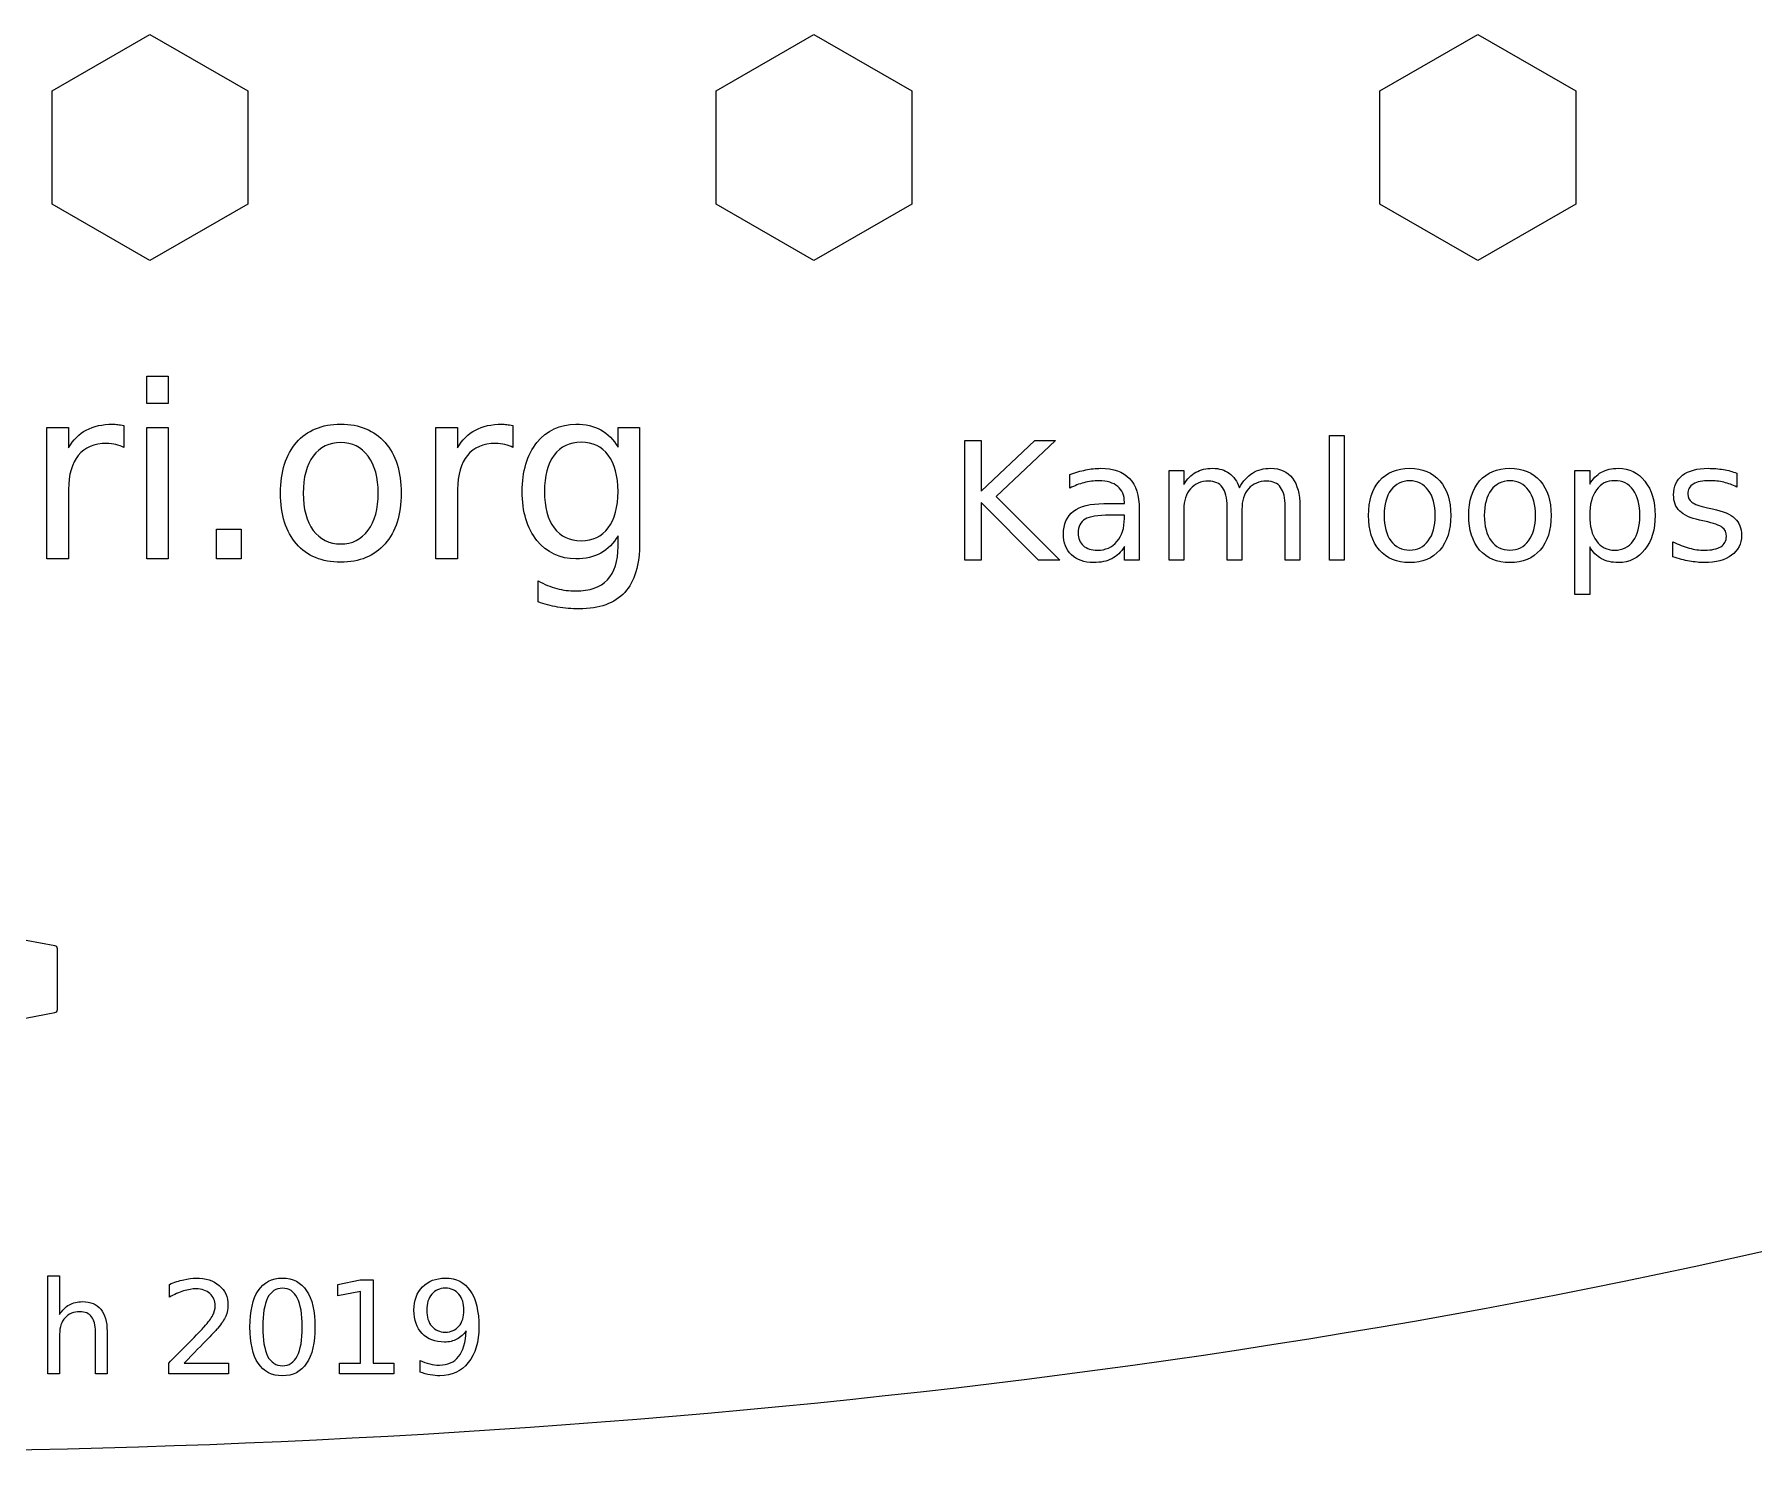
# Model space of a CAD drawing. Extents: x 5 to 370, y 6 to 136.
# Drawn here: x 101.95 to 144.78, y 5.57 to 40.89 of the extents above; entities that cross this region are included whole.
import ezdxf

# ---------------------------------------------------------------- set-up
doc = ezdxf.new("R2010")
doc.units = 0
doc.layers.get('0').update_dxf_attribs({"linetype": 'CONTINUOUS'})

msp = doc.modelspace()

# ---------------------------------------------------------------- linework, layer by layer
at = {"color": 1}
for p, q in [((102.38909, 39.482133), (104.82797, 40.890223)), ((104.82797, 40.890223), (107.26686, 39.482133)), ((118.93189, 39.482133), (121.37077, 40.890223)), ((121.37077, 40.890223), (123.80966, 39.482133)), ((135.4747, 39.482133), (137.91359, 40.890223)), ((137.91359, 40.890223), (140.35248, 39.482133)), ((102.38909, 36.665953), (102.38909, 39.482133)), ((107.26686, 39.482133), (107.26686, 36.665953)), ((118.93189, 36.665953), (118.93189, 39.482133)), ((123.80966, 39.482133), (123.80966, 36.665953)), ((135.4747, 36.665953), (135.4747, 39.482133)), ((140.35248, 39.482133), (140.35248, 36.665953)), ((104.82797, 35.257863), (102.38909, 36.665953)), ((107.26686, 36.665953), (104.82797, 35.257863)), ((121.37077, 35.257863), (118.93189, 36.665953)), ((123.80966, 36.665953), (121.37077, 35.257863)), ((137.91359, 35.257863), (135.4747, 36.665953)), ((140.35248, 36.665953), (137.91359, 35.257863)), ((102.461073, 18.194859), (100.995223, 18.467448)), ((102.52572, 16.607829), (102.525898, 18.116479)), ((101.030891, 16.263458), (102.460716, 16.529538))]:
    msp.add_line(p, q, dxfattribs=at)
at = {"color": 3}
for p, q in [((104.74774, 32.379443), (105.28563, 32.379443)), ((104.74774, 31.698323), (104.74774, 32.379443)), ((105.28563, 32.379443), (105.28563, 31.698323)), ((105.28563, 31.698323), (104.74774, 31.698323)), ((102.26003, 27.830813), (102.26003, 31.104883)), ((102.26003, 31.104883), (102.80084, 31.104883)), ((102.80084, 31.104883), (102.80084, 30.596233)), ((104.17478, 31.154313), (104.1777, 30.602093)), ((104.74774, 31.104893), (105.28563, 31.104893)), ((104.74774, 27.830823), (104.74774, 31.104893)), ((105.28563, 31.104893), (105.28563, 27.830823)), ((109.58285, 31.183823), (109.58285, 31.183823)), ((111.95363, 27.830813), (111.95363, 31.104883)), ((111.95363, 31.104883), (112.49444, 31.104883)), ((112.49444, 31.104883), (112.49444, 30.596233)), ((113.86838, 31.154313), (113.8713, 30.602093)), ((116.49056, 30.607873), (116.49056, 31.104833)), ((116.49056, 31.104833), (117.02845, 31.104833)), ((117.02845, 31.104833), (117.02845, 28.237153)), ((134.21488, 30.900503), (134.58199, 30.900503)), ((134.21488, 27.796033), (134.21488, 30.900503)), ((134.58199, 30.900503), (134.58199, 27.796033)), ((109.58285, 30.727793), (109.58285, 30.727793)), ((125.13288, 30.774813), (125.53591, 30.774813)), ((125.13288, 27.796033), (125.13288, 30.774813)), ((125.53591, 30.774813), (125.53591, 29.515863)), ((125.53591, 29.515863), (126.87267, 30.774813)), ((127.39141, 30.774813), (125.91299, 29.386173)), ((126.87267, 30.774813), (127.39141, 30.774813)), ((130.21856, 27.796033), (130.21856, 30.030613)), ((130.21856, 30.030613), (130.58767, 30.030613)), ((130.58767, 30.030613), (130.58767, 29.683453)), ((136.21403, 30.084483), (136.21403, 30.084483)), ((138.71198, 30.084483), (138.71198, 30.084483)), ((140.33006, 26.946093), (140.33006, 30.030613)), ((140.33006, 30.030613), (140.69917, 30.030613)), ((140.69917, 30.030613), (140.69917, 29.691433)), ((127.75054, 29.589623), (127.75054, 29.928803)), ((131.97231, 29.601693), (131.97231, 29.601653)), ((136.21403, 29.773243), (136.21403, 29.773243)), ((138.71198, 29.773243), (138.71198, 29.773243)), ((144.36229, 29.964773), (144.36229, 29.617613)), ((144.36233, 29.964753), (144.36229, 29.964773)), ((102.80084, 29.555543), (102.80084, 27.830813)), ((112.49444, 29.555543), (112.49444, 27.830813)), ((116.49056, 29.505863), (116.49056, 29.505863)), ((126.96644, 27.796033), (125.53591, 29.230553)), ((125.53591, 29.230553), (125.53591, 27.796033)), ((125.91299, 29.386173), (127.49716, 27.796033)), ((128.5925, 29.206573), (129.10725, 29.206573)), ((129.10725, 29.206573), (129.10725, 29.242473)), ((131.66506, 27.796033), (131.66506, 29.132793)), ((133.11155, 27.796033), (133.11155, 29.132793)), ((133.48066, 29.144763), (133.48066, 27.796033)), ((129.10725, 28.919303), (128.74214, 28.919303)), ((129.10725, 28.837503), (129.10725, 28.919303)), ((129.47436, 29.070943), (129.47436, 27.796033)), ((129.47436, 29.070883), (129.47436, 29.070943)), ((130.58767, 29.058973), (130.58767, 27.796033)), ((132.03416, 29.058973), (132.03416, 27.796033)), ((141.94814, 28.911323), (141.94814, 28.911323)), ((143.56227, 28.767673), (143.43458, 28.797573)), ((143.63609, 29.102853), (143.76179, 29.074953)), ((106.48417, 28.573333), (107.10098, 28.573333)), ((106.48417, 27.830823), (106.48417, 28.573333)), ((107.10098, 28.573333), (107.10098, 27.830823)), ((116.49056, 28.140623), (116.49056, 28.406643)), ((129.10725, 27.796033), (129.10725, 28.135203)), ((140.69917, 28.131293), (140.69917, 28.131213)), ((140.69917, 28.131213), (140.69917, 26.946093)), ((142.77418, 27.877843), (142.77418, 28.256923)), ((102.80084, 27.830813), (102.26003, 27.830813)), ((105.28563, 27.830823), (104.74774, 27.830823)), ((107.10098, 27.830823), (106.48417, 27.830823)), ((112.49444, 27.830813), (111.95363, 27.830813)), ((125.53591, 27.796033), (125.13288, 27.796033)), ((127.49716, 27.796033), (126.96644, 27.796033)), ((129.47436, 27.796033), (129.10725, 27.796033)), ((130.58767, 27.796033), (130.21856, 27.796033)), ((132.03416, 27.796033), (131.66506, 27.796033)), ((133.48066, 27.796033), (133.11155, 27.796033)), ((134.58199, 27.796033), (134.21488, 27.796033)), ((114.49689, 26.757923), (114.49689, 27.281193)), ((140.69917, 26.946093), (140.33006, 26.946093)), ((102.28686, 7.531553), (102.28686, 9.975073)), ((102.28686, 9.975073), (102.57738, 9.975073)), ((102.57738, 9.975073), (102.57738, 9.017133)), ((108.13028, 9.918533), (108.13028, 9.918533)), ((109.50907, 9.763063), (110.0697, 9.876133)), ((110.0697, 9.876133), (110.38691, 9.876133)), ((110.38691, 9.876133), (110.38691, 7.798523)), ((105.3114, 9.442743), (105.3114, 9.763063)), ((108.13028, 9.667273), (108.13028, 9.667273)), ((109.50907, 9.474113), (109.50907, 9.763063)), ((110.07284, 9.587183), (109.50907, 9.474113)), ((110.07284, 7.798523), (110.07284, 9.587183)), ((103.47096, 7.531553), (103.47096, 8.583713)), ((103.75988, 8.593113), (103.75991, 8.593133)), ((103.75991, 8.593133), (103.75991, 7.531553)), ((112.18814, 8.574293), (112.18814, 8.574293)), ((102.57738, 8.525603), (102.57738, 7.531553)), ((105.29574, 7.531553), (105.29574, 7.798523)), ((105.67727, 7.798563), (105.67734, 7.798523)), ((105.67734, 7.798523), (106.78446, 7.798523)), ((106.78446, 7.798523), (106.78446, 7.531553)), ((109.55461, 7.798523), (110.07284, 7.798523)), ((109.55461, 7.531553), (109.55461, 7.798523)), ((110.38691, 7.798523), (110.90514, 7.798523)), ((110.90514, 7.798523), (110.90514, 7.531553)), ((111.55685, 7.580243), (111.55685, 7.869193)), ((102.57738, 7.531553), (102.28686, 7.531553)), ((103.75991, 7.531553), (103.47096, 7.531553)), ((106.78446, 7.531553), (105.29574, 7.531553)), ((110.90514, 7.531553), (109.55461, 7.531553)), ((111.55685, 7.580353), (111.55685, 7.580243))]:
    msp.add_line(p, q, dxfattribs=at)
for points in [[(102.80084, 30.596233), (102.913873, 30.795013), (103.06101, 30.942153), (103.24225, 31.037653)], [(103.24225, 31.037653), (103.423497, 31.135093), (103.64372, 31.183813), (103.90292, 31.183813)], [(103.90292, 31.183813), (103.93992, 31.183813), (103.980843, 31.180813), (104.02569, 31.174813)], [(104.02569, 31.174813), (104.07049, 31.170813), (104.120187, 31.16398), (104.17478, 31.154313)], [(108.47785, 30.727793), (108.744843, 31.031813), (109.113177, 31.183823), (109.58285, 31.183823)], [(109.58285, 31.183823), (110.050577, 31.183823), (110.417937, 31.031813), (110.68493, 30.727793)], [(112.49444, 30.596233), (112.607473, 30.795013), (112.75461, 30.942153), (112.93585, 31.037653)], [(112.93585, 31.037653), (113.117097, 31.135093), (113.33732, 31.183813), (113.59652, 31.183813)], [(113.59652, 31.183813), (113.63352, 31.183813), (113.674443, 31.180813), (113.71929, 31.174813)], [(113.71929, 31.174813), (113.76409, 31.170813), (113.813787, 31.16398), (113.86838, 31.154313)], [(114.47058, 30.724803), (114.716133, 31.030777), (115.039643, 31.183763), (115.44111, 31.183763)], [(115.44111, 31.183763), (115.682763, 31.183763), (115.890313, 31.136017), (116.06376, 31.040523)], [(116.06376, 31.040523), (116.237213, 30.94503), (116.37948, 30.800813), (116.49056, 30.607873)], [(103.74506, 30.704393), (103.44104, 30.704393), (103.207177, 30.605003), (103.04347, 30.406223)], [(103.97892, 30.678093), (103.90876, 30.695627), (103.830807, 30.704393), (103.74506, 30.704393)], [(104.1777, 30.602093), (104.1173, 30.63716), (104.05104, 30.662493), (103.97892, 30.678093)], [(108.08029, 29.464933), (108.08029, 30.00282), (108.21281, 30.423773), (108.47785, 30.727793)], [(109.58285, 30.727793), (109.294423, 30.727793), (109.066407, 30.61476), (108.8988, 30.388693)], [(110.26398, 30.385763), (110.096373, 30.613783), (109.86933, 30.727793), (109.58285, 30.727793)], [(110.68493, 30.727793), (110.951923, 30.423773), (111.08542, 30.00282), (111.08542, 29.464933)], [(113.43866, 30.704393), (113.13464, 30.704393), (112.900777, 30.605003), (112.73707, 30.406223)], [(113.67252, 30.678093), (113.60236, 30.695627), (113.524407, 30.704393), (113.43866, 30.704393)], [(113.8713, 30.602093), (113.8109, 30.63716), (113.74464, 30.662493), (113.67252, 30.678093)], [(114.10224, 29.505803), (114.10224, 30.012503), (114.22502, 30.418837), (114.47058, 30.724803)], [(115.57265, 30.733633), (115.284223, 30.733633), (115.059133, 30.626447), (114.89738, 30.412073)], [(116.24793, 30.412073), (116.088123, 30.626447), (115.86303, 30.733633), (115.57265, 30.733633)], [(103.04347, 30.406223), (102.881717, 30.20939), (102.80084, 29.92583), (102.80084, 29.555543)], [(108.8988, 30.388693), (108.7312, 30.164573), (108.6474, 29.856653), (108.6474, 29.464933)], [(110.51538, 29.464933), (110.51538, 29.852753), (110.43158, 30.159697), (110.26398, 30.385763)], [(112.73707, 30.406223), (112.575317, 30.20939), (112.49444, 29.92583), (112.49444, 29.555543)], [(114.89738, 30.412073), (114.737573, 30.1977), (114.65767, 29.89563), (114.65767, 29.505863)], [(116.49056, 29.505863), (116.49056, 29.89563), (116.409683, 30.1977), (116.24793, 30.412073)], [(127.75054, 29.928803), (127.88488, 29.98067), (128.01523, 30.019243), (128.14159, 30.044523)], [(128.14159, 30.044523), (128.267957, 30.071123), (128.390993, 30.084423), (128.5107, 30.084423)], [(128.5107, 30.084423), (128.83392, 30.084423), (129.075337, 30.000627), (129.23495, 29.833033)], [(130.58767, 29.683453), (130.671463, 29.82046), (130.771887, 29.92155), (130.88894, 29.986723)], [(130.88894, 29.986723), (131.005987, 30.051923), (131.144983, 30.084523), (131.30593, 30.084523)], [(131.30593, 30.084523), (131.468203, 30.084523), (131.60587, 30.04329), (131.71893, 29.960823)], [(132.30151, 29.966773), (132.429203, 30.045247), (132.579507, 30.084483), (132.75242, 30.084483)], [(132.75242, 30.084483), (132.985193, 30.084483), (133.16476, 30.002683), (133.29112, 29.839083)], [(135.45986, 29.773243), (135.642087, 29.980737), (135.893477, 30.084483), (136.21403, 30.084483)], [(136.21403, 30.084483), (136.533257, 30.084483), (136.783983, 29.980737), (136.96621, 29.773243)], [(137.95781, 29.773243), (138.140037, 29.980737), (138.391427, 30.084483), (138.71198, 30.084483)], [(138.71198, 30.084483), (139.031207, 30.084483), (139.281933, 29.980737), (139.46416, 29.773243)], [(140.69917, 29.691433), (140.776317, 29.824447), (140.873413, 29.922877), (140.99046, 29.986723)], [(140.99046, 29.986723), (141.10884, 30.051923), (141.249833, 30.084523), (141.41344, 30.084523)], [(141.41344, 30.084523), (141.68478, 30.084523), (141.904913, 29.976783), (142.07384, 29.761303)], [(143.0136, 29.912873), (143.162573, 30.02726), (143.37406, 30.084453), (143.64806, 30.084453)], [(143.64806, 30.084453), (143.783733, 30.084453), (143.911423, 30.074487), (144.03113, 30.054553)], [(144.03113, 30.054553), (144.150843, 30.03462), (144.261243, 30.004687), (144.36233, 29.964753)], [(128.0997, 29.727293), (127.97866, 29.696693), (127.862273, 29.650803), (127.75054, 29.589623)], [(128.47279, 29.773193), (128.345103, 29.773193), (128.22074, 29.757893), (128.0997, 29.727293)], [(128.93966, 29.633523), (128.82926, 29.726637), (128.673637, 29.773193), (128.47279, 29.773193)], [(129.10725, 29.242473), (129.10725, 29.4114), (129.051387, 29.54175), (128.93966, 29.633523)], [(129.23495, 29.833033), (129.394557, 29.66544), (129.47436, 29.41139), (129.47436, 29.070883)], [(130.75327, 29.573723), (130.64287, 29.447363), (130.58767, 29.27578), (130.58767, 29.058973)], [(131.20018, 29.765253), (131.012633, 29.765253), (130.863663, 29.70141), (130.75327, 29.573723)], [(131.55133, 29.609633), (131.475517, 29.71338), (131.358467, 29.765253), (131.20018, 29.765253)], [(131.66506, 29.132793), (131.66506, 29.348267), (131.62715, 29.507213), (131.55133, 29.609633)], [(131.71893, 29.960823), (131.833317, 29.878357), (131.917777, 29.758647), (131.97231, 29.601693)], [(131.97231, 29.601653), (132.06409, 29.766587), (132.173823, 29.888293), (132.30151, 29.966773)], [(132.19976, 29.575713), (132.08936, 29.449353), (132.03416, 29.277107), (132.03416, 29.058973)], [(132.65067, 29.765253), (132.460463, 29.765253), (132.31016, 29.702073), (132.19976, 29.575713)], [(132.99783, 29.609633), (132.92201, 29.71338), (132.80629, 29.765253), (132.65067, 29.765253)], [(133.11155, 29.132793), (133.11155, 29.34694), (133.073643, 29.505887), (132.99783, 29.609633)], [(133.29112, 29.839083), (133.41748, 29.67681), (133.48066, 29.44537), (133.48066, 29.144763)], [(135.18852, 28.911323), (135.18852, 29.278437), (135.278967, 29.565743), (135.45986, 29.773243)], [(136.21403, 29.773243), (136.017177, 29.773243), (135.861557, 29.696097), (135.74717, 29.541803)], [(136.67891, 29.539803), (136.564517, 29.69543), (136.409557, 29.773243), (136.21403, 29.773243)], [(136.96621, 29.773243), (137.148437, 29.565743), (137.23955, 29.278437), (137.23955, 28.911323)], [(137.68647, 28.911323), (137.68647, 29.278437), (137.776917, 29.565743), (137.95781, 29.773243)], [(138.71198, 29.773243), (138.515127, 29.773243), (138.359503, 29.696097), (138.24511, 29.541803)], [(139.17686, 29.539803), (139.062467, 29.69543), (138.907507, 29.773243), (138.71198, 29.773243)], [(139.46416, 29.773243), (139.646387, 29.565743), (139.7375, 29.278437), (139.7375, 28.911323)], [(141.32365, 29.777233), (141.129457, 29.777233), (140.976497, 29.700087), (140.86477, 29.545793)], [(141.78055, 29.545793), (141.67015, 29.700087), (141.51785, 29.777233), (141.32365, 29.777233)], [(142.07384, 29.761303), (142.244093, 29.54583), (142.32922, 29.262517), (142.32922, 28.911363)], [(142.79014, 29.426053), (142.79014, 29.636207), (142.864627, 29.79848), (143.0136, 29.912873)], [(143.28091, 29.693423), (143.190463, 29.637557), (143.14524, 29.55376), (143.14524, 29.442033)], [(143.69192, 29.777223), (143.509693, 29.777223), (143.37269, 29.74929), (143.28091, 29.693423)], [(144.03907, 29.737323), (143.927343, 29.763923), (143.811627, 29.777223), (143.69192, 29.777223)], [(144.36229, 29.617613), (144.258543, 29.670813), (144.150803, 29.710717), (144.03907, 29.737323)], [(108.47785, 28.202073), (108.21281, 28.508047), (108.08029, 28.929), (108.08029, 29.464933)], [(108.6474, 29.464933), (108.6474, 29.073213), (108.730227, 28.76432), (108.89588, 28.538253)], [(110.26398, 28.541173), (110.43158, 28.76724), (110.51538, 29.07516), (110.51538, 29.464933)], [(111.08542, 29.464933), (111.08542, 28.929), (110.951923, 28.508047), (110.68493, 28.202073)], [(114.47058, 28.289713), (114.22502, 28.595687), (114.10224, 29.00105), (114.10224, 29.505803)], [(114.65767, 29.505863), (114.65767, 29.118037), (114.737573, 28.816937), (114.89738, 28.602563)], [(116.24793, 28.602563), (116.409683, 28.816937), (116.49056, 29.118037), (116.49056, 29.505863)], [(127.83833, 29.015033), (128.007257, 29.142727), (128.258647, 29.206573), (128.5925, 29.206573)], [(135.74717, 29.541803), (135.632777, 29.388837), (135.57558, 29.178677), (135.57558, 28.911323)], [(136.85049, 28.911323), (136.85049, 29.176017), (136.793297, 29.38551), (136.67891, 29.539803)], [(138.24511, 29.541803), (138.130723, 29.388837), (138.07353, 29.178677), (138.07353, 28.911323)], [(139.34844, 28.911323), (139.34844, 29.176017), (139.291247, 29.38551), (139.17686, 29.539803)], [(140.86477, 29.545793), (140.75437, 29.392827), (140.69917, 29.181337), (140.69917, 28.911323)], [(141.94814, 28.911323), (141.94814, 29.181337), (141.892277, 29.392827), (141.78055, 29.545793)], [(142.94177, 29.017043), (142.840683, 29.116803), (142.79014, 29.25314), (142.79014, 29.426053)], [(143.14524, 29.442033), (143.14524, 29.356907), (143.17784, 29.289737), (143.24304, 29.240523)], [(143.24304, 29.240523), (143.30824, 29.192657), (143.439257, 29.146767), (143.63609, 29.102853)], [(127.58694, 28.446413), (127.58694, 28.697807), (127.670737, 28.887347), (127.83833, 29.015033)], [(128.12563, 28.817553), (128.011243, 28.74972), (127.95405, 28.634), (127.95405, 28.470393)], [(128.74214, 28.919303), (128.445527, 28.919303), (128.240023, 28.885387), (128.12563, 28.817553)], [(128.9217, 28.260903), (129.0454, 28.405883), (129.10725, 28.598083), (129.10725, 28.837503)], [(135.45986, 28.049413), (135.278967, 28.25824), (135.18852, 28.545543), (135.18852, 28.911323)], [(135.57558, 28.911323), (135.57558, 28.643977), (135.63211, 28.433157), (135.74517, 28.278863)], [(136.67891, 28.280853), (136.793297, 28.435147), (136.85049, 28.645303), (136.85049, 28.911323)], [(137.23955, 28.911323), (137.23955, 28.545543), (137.148437, 28.25824), (136.96621, 28.049413)], [(137.95781, 28.049413), (137.776917, 28.25824), (137.68647, 28.545543), (137.68647, 28.911323)], [(138.07353, 28.911323), (138.07353, 28.643977), (138.13006, 28.433157), (138.24312, 28.278863)], [(139.17686, 28.280853), (139.291247, 28.435147), (139.34844, 28.645303), (139.34844, 28.911323)], [(139.7375, 28.911323), (139.7375, 28.545543), (139.646387, 28.25824), (139.46416, 28.049413)], [(140.69917, 28.911323), (140.69917, 28.641317), (140.75437, 28.429167), (140.86477, 28.274873)], [(141.78055, 28.274873), (141.892277, 28.429167), (141.94814, 28.641317), (141.94814, 28.911323)], [(142.32922, 28.911363), (142.32922, 28.560217), (142.244093, 28.276903), (142.07384, 28.061423)], [(143.43458, 28.797573), (143.207133, 28.84544), (143.042863, 28.918597), (142.94177, 29.017043)], [(144.0032, 28.614043), (143.936667, 28.667243), (143.78969, 28.718453), (143.56227, 28.767673)], [(143.76179, 29.074953), (144.02249, 29.019087), (144.207373, 28.939943), (144.31644, 28.837523)], [(144.31644, 28.837523), (144.42684, 28.736437), (144.48204, 28.59478), (144.48204, 28.412553)], [(108.89588, 28.538253), (109.06348, 28.314133), (109.29247, 28.202073), (109.58285, 28.202073)], [(109.58285, 28.202073), (109.86933, 28.202073), (110.096373, 28.315107), (110.26398, 28.541173)], [(115.44111, 27.830763), (115.039643, 27.830763), (114.716133, 27.983747), (114.47058, 28.289713)], [(114.89738, 28.602563), (115.059133, 28.38819), (115.284223, 28.281003), (115.57265, 28.281003)], [(115.57265, 28.281003), (115.86303, 28.281003), (116.088123, 28.38819), (116.24793, 28.602563)], [(116.49056, 28.406643), (116.37948, 28.21371), (116.237213, 28.069497), (116.06376, 27.974003)], [(127.78845, 27.929663), (127.65411, 28.058683), (127.58694, 28.230933), (127.58694, 28.446413)], [(127.95405, 28.470393), (127.95405, 28.340047), (127.996613, 28.2363), (128.08174, 28.159153)], [(135.74517, 28.278863), (135.859557, 28.125897), (136.015843, 28.049413), (136.21403, 28.049413)], [(136.21403, 28.049413), (136.409557, 28.049413), (136.564517, 28.12656), (136.67891, 28.280853)], [(138.24312, 28.278863), (138.357507, 28.125897), (138.513793, 28.049413), (138.71198, 28.049413)], [(138.71198, 28.049413), (138.907507, 28.049413), (139.062467, 28.12656), (139.17686, 28.280853)], [(140.86477, 28.274873), (140.976497, 28.121907), (141.129457, 28.045423), (141.32365, 28.045423)], [(141.32365, 28.045423), (141.51785, 28.045423), (141.67015, 28.121907), (141.78055, 28.274873)], [(143.96529, 28.133213), (144.058397, 28.19308), (144.10495, 28.276877), (144.10495, 28.384603)], [(144.10495, 28.384603), (144.10495, 28.484363), (144.071033, 28.560843), (144.0032, 28.614043)], [(144.48204, 28.412553), (144.48204, 28.20506), (144.399573, 28.040793), (144.23464, 27.919753)], [(109.58285, 27.746043), (109.113177, 27.746043), (108.744843, 27.898053), (108.47785, 28.202073)], [(110.68493, 28.202073), (110.417937, 27.898053), (110.050577, 27.746043), (109.58285, 27.746043)], [(116.06376, 27.974003), (115.890313, 27.87851), (115.682763, 27.830763), (115.44111, 27.830763)], [(116.22747, 27.307493), (116.402863, 27.490687), (116.49056, 27.768397), (116.49056, 28.140623)], [(117.02845, 28.237153), (117.02845, 27.67978), (116.904697, 27.26565), (116.65719, 26.994763)], [(128.33513, 27.738133), (128.10635, 27.738133), (127.924123, 27.801977), (127.78845, 27.929663)], [(128.08174, 28.159153), (128.1682, 28.083333), (128.28525, 28.045423), (128.43289, 28.045423)], [(128.43289, 28.045423), (128.636397, 28.045423), (128.799333, 28.11725), (128.9217, 28.260903)], [(129.10725, 28.135203), (129.023457, 27.999537), (128.919043, 27.899113), (128.79401, 27.833933)], [(136.21403, 27.738173), (135.893477, 27.738173), (135.642087, 27.84192), (135.45986, 28.049413)], [(136.96621, 28.049413), (136.783983, 27.84192), (136.533257, 27.738173), (136.21403, 27.738173)], [(138.71198, 27.738173), (138.391427, 27.738173), (138.140037, 27.84192), (137.95781, 28.049413)], [(139.46416, 28.049413), (139.281933, 27.84192), (139.031207, 27.738173), (138.71198, 27.738173)], [(140.99046, 27.834013), (140.873413, 27.899213), (140.776317, 27.998307), (140.69917, 28.131293)], [(142.07384, 28.061423), (141.904913, 27.84595), (141.68478, 27.738213), (141.41344, 27.738213)], [(142.77418, 28.256923), (142.909853, 28.18643), (143.04353, 28.133227), (143.17521, 28.097313)], [(143.18319, 27.774093), (143.05417, 27.796693), (142.917833, 27.831277), (142.77418, 27.877843)], [(143.17521, 28.097313), (143.30689, 28.062713), (143.43724, 28.045413), (143.56626, 28.045413)], [(144.23464, 27.919753), (144.07104, 27.798713), (143.845587, 27.738193), (143.55828, 27.738193)], [(143.56626, 28.045413), (143.739173, 28.045413), (143.872183, 28.07468), (143.96529, 28.133213)], [(128.79401, 27.833933), (128.668983, 27.770067), (128.516023, 27.738133), (128.33513, 27.738133)], [(141.41344, 27.738213), (141.249833, 27.738213), (141.10884, 27.770147), (140.99046, 27.834013)], [(143.55828, 27.738193), (143.438567, 27.738193), (143.313537, 27.75016), (143.18319, 27.774093)], [(114.49689, 27.281193), (114.654743, 27.195447), (114.81065, 27.13211), (114.96461, 27.091183)], [(114.96461, 27.091183), (115.11857, 27.05025), (115.275453, 27.029783), (115.43526, 27.029783)], [(115.43526, 27.029783), (115.788, 27.029783), (116.05207, 27.122353), (116.22747, 27.307493)], [(116.65719, 26.994763), (116.409683, 26.721923), (116.03063, 26.585503), (115.52003, 26.585503)], [(114.98507, 26.629303), (114.81747, 26.65657), (114.654743, 26.699443), (114.49689, 26.757923)], [(115.52003, 26.585503), (115.330997, 26.585503), (115.152677, 26.600103), (114.98507, 26.629303)], [(105.3114, 9.763063), (105.439127, 9.814397), (105.558477, 9.853133), (105.66945, 9.879273)], [(105.66945, 9.879273), (105.780423, 9.905473), (105.881973, 9.918573), (105.9741, 9.918573)], [(105.9741, 9.918573), (106.216987, 9.918573), (106.41067, 9.857853), (106.55515, 9.736413)], [(107.52725, 9.606033), (107.66649, 9.814367), (107.8675, 9.918533), (108.13028, 9.918533)], [(108.13028, 9.918533), (108.393053, 9.918533), (108.593537, 9.814367), (108.73173, 9.606033)], [(111.61966, 9.700293), (111.76204, 9.845813), (111.951533, 9.918573), (112.18814, 9.918573)], [(112.18814, 9.918573), (112.459293, 9.918573), (112.66606, 9.814407), (112.80844, 9.606073)], [(105.66474, 9.599773), (105.554813, 9.56524), (105.437033, 9.512897), (105.3114, 9.442743)], [(105.98039, 9.651573), (105.88093, 9.651573), (105.775713, 9.634307), (105.66474, 9.599773)], [(106.32116, 9.533793), (106.234267, 9.612313), (106.120677, 9.651573), (105.98039, 9.651573)], [(106.45307, 9.229143), (106.45307, 9.353723), (106.4091, 9.455273), (106.32116, 9.533793)], [(106.55515, 9.736413), (106.699623, 9.614967), (106.77186, 9.452693), (106.77186, 9.249593)], [(107.31996, 8.701493), (107.31996, 9.097227), (107.389057, 9.39874), (107.52725, 9.606033)], [(107.76124, 9.425433), (107.67958, 9.265253), (107.63875, 9.02394), (107.63875, 8.701493)], [(108.13028, 9.667273), (107.96696, 9.667273), (107.843947, 9.58666), (107.76124, 9.425433)], [(108.49932, 9.425433), (108.41766, 9.58666), (108.294647, 9.667273), (108.13028, 9.667273)], [(108.62338, 8.701493), (108.62338, 9.02394), (108.582027, 9.265253), (108.49932, 9.425433)], [(108.73173, 9.606033), (108.87097, 9.39874), (108.94059, 9.097227), (108.94059, 8.701493)], [(111.40609, 9.120823), (111.40609, 9.361617), (111.47728, 9.554773), (111.61966, 9.700293)], [(111.84894, 9.519663), (111.766233, 9.422297), (111.72488, 9.289337), (111.72488, 9.120783)], [(112.18814, 9.667273), (112.04576, 9.667273), (111.932693, 9.61807), (111.84894, 9.519663)], [(112.52577, 9.519663), (112.443063, 9.61807), (112.33052, 9.667273), (112.18814, 9.667273)], [(112.6514, 9.120783), (112.6514, 9.289337), (112.609523, 9.422297), (112.52577, 9.519663)], [(112.80844, 9.606073), (112.951867, 9.39878), (113.02358, 9.097267), (113.02358, 8.701533)], [(102.57738, 9.017133), (102.64648, 9.122873), (102.727617, 9.201917), (102.82079, 9.254263)], [(103.08147, 9.081523), (102.925483, 9.081523), (102.80247, 9.031793), (102.71243, 8.932333)], [(102.82079, 9.254263), (102.91501, 9.306597), (103.023367, 9.332763), (103.14586, 9.332763)], [(103.37356, 8.957463), (103.308627, 9.04017), (103.211263, 9.081523), (103.08147, 9.081523)], [(103.14586, 9.332763), (103.347913, 9.332763), (103.500763, 9.269947), (103.60441, 9.144313)], [(103.60441, 9.144313), (103.708057, 9.019733), (103.75988, 8.836), (103.75988, 8.593113)], [(106.39187, 8.995153), (106.43267, 9.07472), (106.45307, 9.152717), (106.45307, 9.229143)], [(106.77186, 9.249593), (106.77186, 9.153273), (106.753527, 9.061667), (106.71686, 8.974773)], [(111.61024, 8.538213), (111.47414, 8.680593), (111.40609, 8.874797), (111.40609, 9.120823)], [(111.72488, 9.120783), (111.72488, 8.951183), (111.766233, 8.8177), (111.84894, 8.720333)], [(112.52577, 8.720333), (112.609523, 8.8177), (112.6514, 8.951183), (112.6514, 9.120783)], [(102.71243, 8.932333), (102.622397, 8.83288), (102.57738, 8.697303), (102.57738, 8.525603)], [(103.47096, 8.583713), (103.47096, 8.750173), (103.438493, 8.874757), (103.37356, 8.957463)], [(105.78727, 8.299473), (105.995603, 8.509907), (106.126467, 8.645483), (106.17986, 8.706203)], [(106.17986, 8.706203), (106.281413, 8.820317), (106.352083, 8.916633), (106.39187, 8.995153)], [(106.52057, 8.670123), (106.49437, 8.63979), (106.41114, 8.55185), (106.27088, 8.406303)], [(106.71686, 8.974773), (106.68126, 8.888927), (106.61583, 8.787377), (106.52057, 8.670123)], [(107.52725, 7.796953), (107.389057, 8.005287), (107.31996, 8.3068), (107.31996, 8.701493)], [(107.63875, 8.701493), (107.63875, 8.380087), (107.67958, 8.13877), (107.76124, 7.977543)], [(108.49932, 7.977543), (108.582027, 8.13877), (108.62338, 8.380087), (108.62338, 8.701493)], [(108.94059, 8.701493), (108.94059, 8.3068), (108.87097, 8.005287), (108.73173, 7.796953)], [(111.84894, 8.720333), (111.932693, 8.622973), (112.04576, 8.574293), (112.18814, 8.574293)], [(112.18814, 8.574293), (112.33052, 8.574293), (112.443063, 8.622973), (112.52577, 8.720333)], [(112.70794, 8.605703), (112.647207, 8.51567), (112.570257, 8.446573), (112.47709, 8.398413)], [(112.51792, 7.963423), (112.628893, 8.104757), (112.692233, 8.31885), (112.70794, 8.605703)], [(113.02358, 8.701533), (113.02358, 8.331967), (112.93564, 8.036733), (112.75976, 7.815833)], [(105.29574, 7.798523), (105.416133, 7.923103), (105.579977, 8.090087), (105.78727, 8.299473)], [(106.27088, 8.406303), (106.130593, 8.261823), (105.932723, 8.059243), (105.67727, 7.798563)], [(112.16773, 8.326213), (111.933217, 8.326213), (111.747387, 8.39688), (111.61024, 8.538213)], [(112.47709, 8.398413), (112.383917, 8.35028), (112.280797, 8.326213), (112.16773, 8.326213)], [(108.13028, 7.486013), (107.8675, 7.486013), (107.66649, 7.58966), (107.52725, 7.796953)], [(107.76124, 7.977543), (107.843947, 7.817363), (107.96696, 7.737273), (108.13028, 7.737273)], [(108.13028, 7.737273), (108.294647, 7.737273), (108.41766, 7.817363), (108.49932, 7.977543)], [(108.73173, 7.796953), (108.593537, 7.58966), (108.393053, 7.486013), (108.13028, 7.486013)], [(111.55685, 7.869193), (111.636417, 7.831527), (111.71703, 7.802727), (111.79869, 7.782793)], [(111.79869, 7.782793), (111.88035, 7.762927), (111.960437, 7.752993), (112.03895, 7.752993)], [(112.03895, 7.752993), (112.248337, 7.752993), (112.407993, 7.823137), (112.51792, 7.963423)], [(112.75976, 7.815833), (112.584927, 7.59598), (112.34937, 7.486053), (112.05309, 7.486053)], [(111.81125, 7.509653), (111.72959, 7.525387), (111.64479, 7.548953), (111.55685, 7.580353)], [(112.05309, 7.486053), (111.973523, 7.486053), (111.89291, 7.49392), (111.81125, 7.509653)]]:
    msp.add_open_spline(points, degree=3, dxfattribs=at)
at = {"color": 1}
for points in [[(102.525898, 18.116479), (102.525988, 18.152949), (102.49674, 18.188082), (102.461073, 18.194859)], [(102.460716, 16.529538), (102.496384, 16.536048), (102.52572, 16.571448), (102.52572, 16.607829)]]:
    msp.add_open_spline(points, degree=3, dxfattribs=at)
at = {"color": 7}
msp.add_open_spline([(152.786002, 12.519669), (134.507839, 7.487702), (115.47709, 5.634712), (96.559928, 5.574043)], degree=3, dxfattribs=at)

doc.saveas('drawing.dxf')
